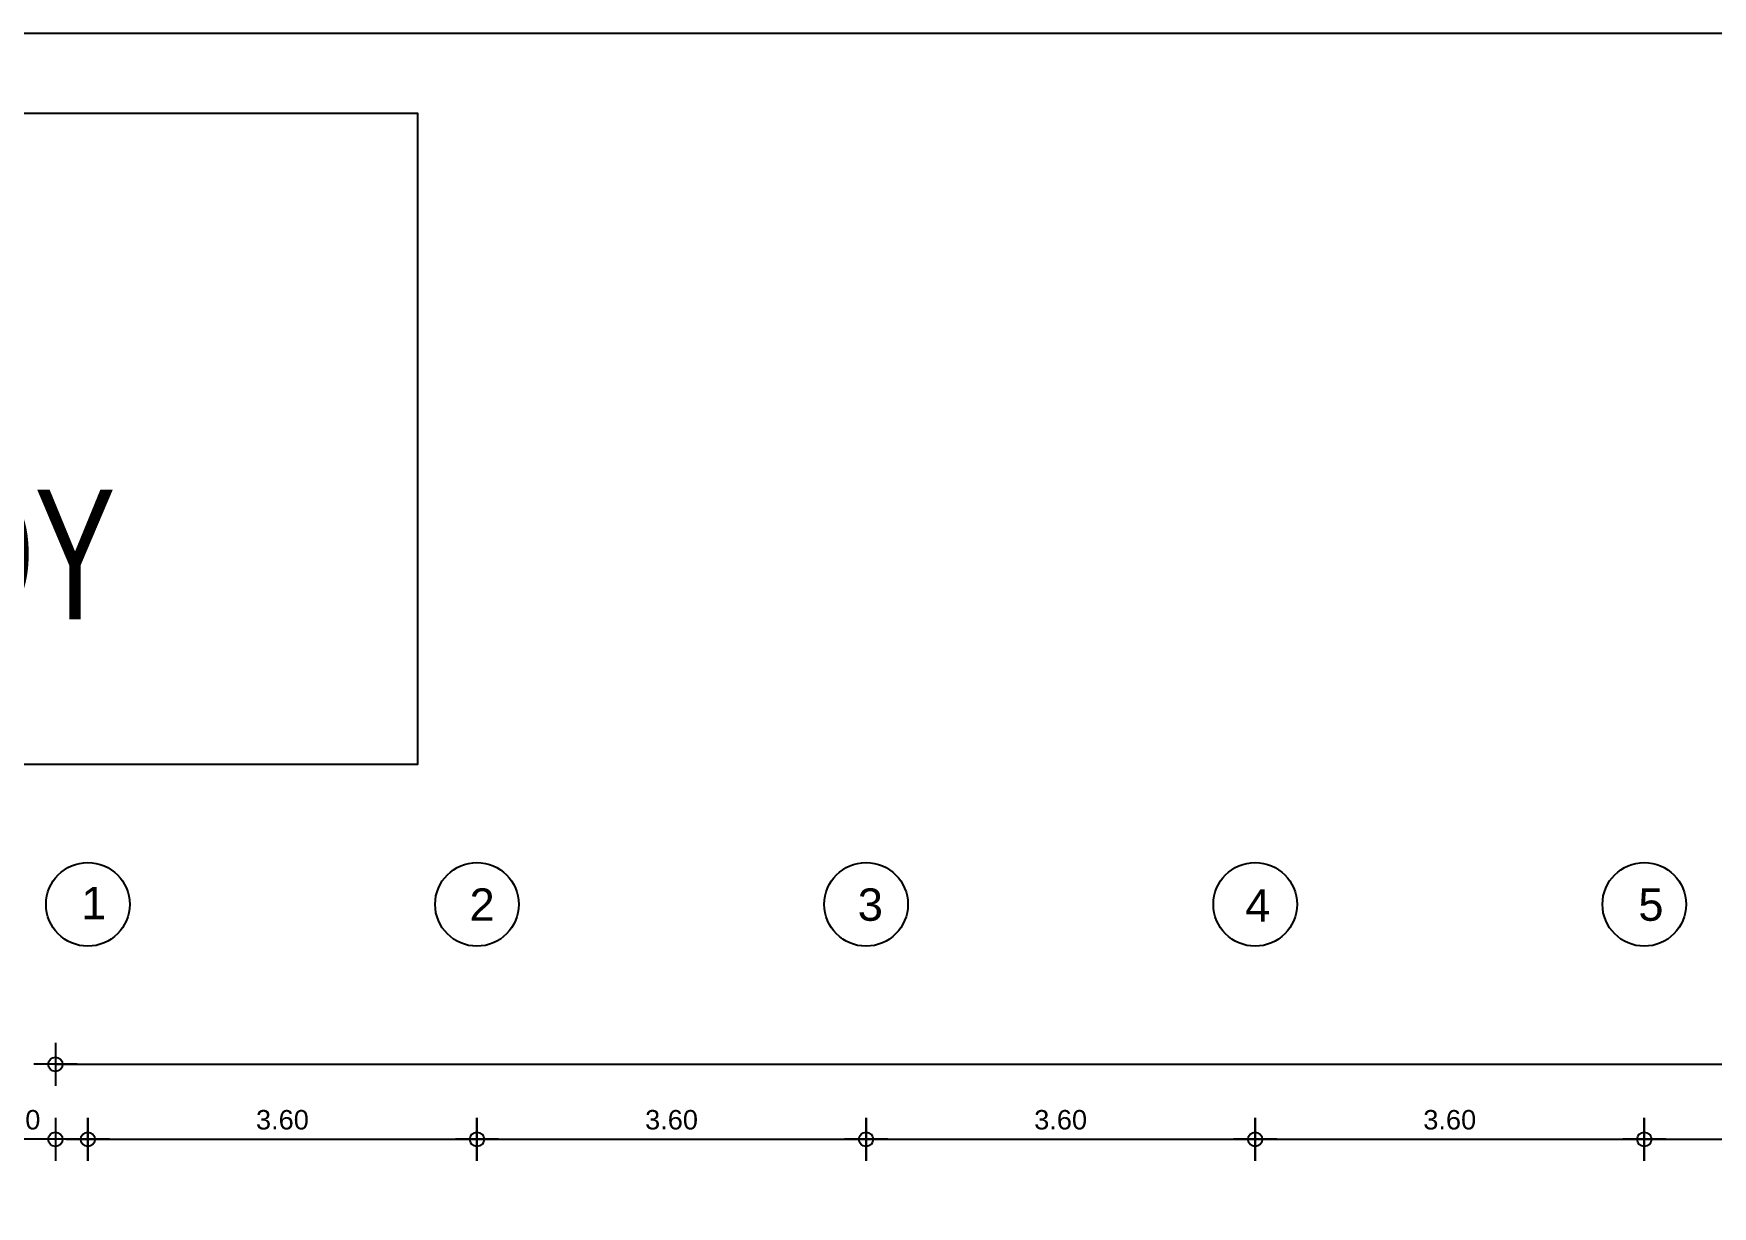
# Model space of a CAD drawing. Header units: metres. Extents: x -11 to 85, y -301 to 135.
# Drawn here: x 14.57 to 30.1, y -25.49 to -14.64 of the extents above; entities that cross this region are included whole.
import ezdxf

# ---------------------------------------------------------------- set-up
doc = ezdxf.new("R2010")
doc.units = ezdxf.units.M
doc.header["$LTSCALE"] = 0.036
doc.header["$PDMODE"] = 2
for name, color, linetype in [('arxitek borofos', 252, 'Continuous'), ('BORDER', 5, 'Continuous'), ('DIMBLK', 252, 'Continuous'), ('LAYER-ON', 4, 'Continuous'), ('NOTES', 3, 'Continuous')]:
    doc.layers.add(name, color=color, linetype=linetype)
doc.styles.add('COMU-N', font='arial.ttf')
doc.styles.add('outu-c', font='ugoutl-s.shx', dxfattribs={"width": 0.7})
doc.styles.get("Standard").update_dxf_attribs({"font": 'arial.ttf'})
doc.dimstyles.new('CADWDOT', dxfattribs={"dimscale": 0.1, "dimtxt": 1.8, "dimasz": 0.08, "dimexe": 2, "dimexo": 0, "dimgap": 0.09, "dimtad": 0, "dimrnd": 0.001, "dimzin": 0, "dimdsep": 46, "dimtxsty": 'Standard', "dimblk1": 'ARTDIM', "dimblk2": 'ARTDIM', "dimsah": 1, "dimcen": 0.09, "dimdle": 0.05, "dimse1": 1, "dimse2": 1, "dimadec": 0, "dimazin": 0, "dimtfac": 1, "dimtmove": 0, "dimatfit": 3, "dimldrblk": 'ARTDIM', "dimfxl": 2, "dimtvp": 0.9999, "dimtolj": 1, "dimtzin": 0, "dimarcsym": 0})

# ---------------------------------------------------------------- blocks, each defined once
blk = doc.blocks.new('art103')
at = {"layer": 'BORDER'}
blk.add_line((20.75, 14.6), (0.25, 14.6), dxfattribs=at)
blk = doc.blocks.new('ARTDIM')
at = {"layer": 'DIMBLK'}
for p, q in [((0, -24.9975), (0, 24.9975)), ((-24.9975, 0), (24.9975, 0))]:
    blk.add_line(p, q, dxfattribs=at)
blk.add_circle((0, 0), 8.25, dxfattribs=at)
blk = doc.blocks.new('*D755')
at = {"layer": 'arxitek borofos', "color": 0, "lineweight": -2}
blk.add_line((15.082, -24.872), (18.666, -24.872), dxfattribs=at)
at = {"layer": 'Defpoints', "color": 0, "transparency": 16777216}
for p in [(15.074, -21.594), (18.674, -21.594), (18.674, -24.872)]:
    blk.add_point(p, dxfattribs=at)
at = {"layer": 'arxitek borofos', "color": 0, "lineweight": -2, "xscale": 0.008, "yscale": 0.008, "zscale": 0.008, "rotation": 180}
blk.add_blockref('ARTDIM', (15.074, -24.872), dxfattribs=at)
at = {"layer": 'arxitek borofos', "color": 0, "lineweight": -2, "xscale": 0.008, "yscale": 0.008, "zscale": 0.008}
blk.add_blockref('ARTDIM', (18.674, -24.872), dxfattribs=at)
at = {"layer": 'arxitek borofos', "color": 0, "insert": (16.874, -24.692), "char_height": 0.18, "attachment_point": 5}
blk.add_mtext('\\A1;3.60', dxfattribs=at)
blk = doc.blocks.new('*D756')
at = {"layer": 'arxitek borofos', "color": 0, "lineweight": -2}
blk.add_line((18.682, -24.872), (22.266, -24.872), dxfattribs=at)
at = {"layer": 'Defpoints', "color": 0, "transparency": 16777216}
for p in [(18.674, -21.594), (22.274, -21.594), (22.274, -24.872)]:
    blk.add_point(p, dxfattribs=at)
at = {"layer": 'arxitek borofos', "color": 0, "lineweight": -2, "xscale": 0.008, "yscale": 0.008, "zscale": 0.008, "rotation": 180}
blk.add_blockref('ARTDIM', (18.674, -24.872), dxfattribs=at)
at = {"layer": 'arxitek borofos', "color": 0, "lineweight": -2, "xscale": 0.008, "yscale": 0.008, "zscale": 0.008}
blk.add_blockref('ARTDIM', (22.274, -24.872), dxfattribs=at)
at = {"layer": 'arxitek borofos', "color": 0, "insert": (20.474, -24.692), "char_height": 0.18, "attachment_point": 5}
blk.add_mtext('\\A1;3.60', dxfattribs=at)
blk = doc.blocks.new('*D757')
at = {"layer": 'arxitek borofos', "color": 0, "lineweight": -2}
blk.add_line((22.282, -24.872), (25.866, -24.872), dxfattribs=at)
at = {"layer": 'Defpoints', "color": 0, "transparency": 16777216}
for p in [(22.274, -21.594), (25.874, -24.872), (25.874, -24.872)]:
    blk.add_point(p, dxfattribs=at)
at = {"layer": 'arxitek borofos', "color": 0, "lineweight": -2, "xscale": 0.008, "yscale": 0.008, "zscale": 0.008, "rotation": 180}
blk.add_blockref('ARTDIM', (22.274, -24.872), dxfattribs=at)
at = {"layer": 'arxitek borofos', "color": 0, "lineweight": -2, "xscale": 0.008, "yscale": 0.008, "zscale": 0.008}
blk.add_blockref('ARTDIM', (25.874, -24.872), dxfattribs=at)
at = {"layer": 'arxitek borofos', "color": 0, "insert": (24.074, -24.692), "char_height": 0.18, "attachment_point": 5}
blk.add_mtext('\\A1;3.60', dxfattribs=at)
blk = doc.blocks.new('*D758')
at = {"layer": 'arxitek borofos', "color": 0, "lineweight": -2}
blk.add_line((25.882, -24.872), (29.466, -24.872), dxfattribs=at)
at = {"layer": 'Defpoints', "color": 0, "transparency": 16777216}
for p in [(29.474, -21.594), (25.874, -24.872), (29.474, -24.872)]:
    blk.add_point(p, dxfattribs=at)
at = {"layer": 'arxitek borofos', "color": 0, "lineweight": -2, "xscale": 0.008, "yscale": 0.008, "zscale": 0.008, "rotation": 180}
blk.add_blockref('ARTDIM', (25.874, -24.872), dxfattribs=at)
at = {"layer": 'arxitek borofos', "color": 0, "lineweight": -2, "xscale": 0.008, "yscale": 0.008, "zscale": 0.008}
blk.add_blockref('ARTDIM', (29.474, -24.872), dxfattribs=at)
at = {"layer": 'arxitek borofos', "color": 0, "insert": (27.674, -24.692), "char_height": 0.18, "attachment_point": 5}
blk.add_mtext('\\A1;3.60', dxfattribs=at)
blk = doc.blocks.new('*D759')
at = {"layer": 'arxitek borofos', "color": 0, "lineweight": -2}
blk.add_line((29.482, -24.872), (33.066, -24.872), dxfattribs=at)
at = {"layer": 'Defpoints', "color": 0, "transparency": 16777216}
for p in [(29.474, -21.594), (33.074, -21.594), (33.074, -24.872)]:
    blk.add_point(p, dxfattribs=at)
at = {"layer": 'arxitek borofos', "color": 0, "lineweight": -2, "xscale": 0.008, "yscale": 0.008, "zscale": 0.008, "rotation": 180}
blk.add_blockref('ARTDIM', (29.474, -24.872), dxfattribs=at)
at = {"layer": 'arxitek borofos', "color": 0, "lineweight": -2, "xscale": 0.008, "yscale": 0.008, "zscale": 0.008}
blk.add_blockref('ARTDIM', (33.074, -24.872), dxfattribs=at)
at = {"layer": 'arxitek borofos', "color": 0, "insert": (31.274, -24.692), "char_height": 0.18, "attachment_point": 5}
blk.add_mtext('\\A1;3.60', dxfattribs=at)
blk = doc.blocks.new('*D765')
at = {"layer": 'arxitek borofos', "color": 0, "lineweight": -2}
for p, q in [((14.774, -24.872), (14.106, -24.872)), ((15.066, -24.872), (14.782, -24.872))]:
    blk.add_line(p, q, dxfattribs=at)
at = {"layer": 'Defpoints', "color": 0, "transparency": 16777216}
for p in [(14.774, -24.872), (15.074, -24.872), (14.774, -27.002)]:
    blk.add_point(p, dxfattribs=at)
at = {"layer": 'arxitek borofos', "color": 0, "lineweight": -2, "xscale": 0.008, "yscale": 0.008, "zscale": 0.008, "rotation": 180}
blk.add_blockref('ARTDIM', (14.774, -24.872), dxfattribs=at)
at = {"layer": 'arxitek borofos', "color": 0, "lineweight": -2, "xscale": 0.008, "yscale": 0.008, "zscale": 0.008}
blk.add_blockref('ARTDIM', (15.074, -24.872), dxfattribs=at)
at = {"layer": 'arxitek borofos', "color": 0, "insert": (14.39, -24.692), "char_height": 0.18, "attachment_point": 5}
blk.add_mtext('\\A1;0.30', dxfattribs=at)
blk = doc.blocks.new('*D766')
at = {"layer": 'arxitek borofos', "color": 0, "lineweight": -2}
blk.add_line((14.782, -24.178), (47.766, -24.178), dxfattribs=at)
at = {"layer": 'Defpoints', "color": 0, "transparency": 16777216}
for p in [(47.774, -24.178), (14.774, -25.36), (47.774, -25.36)]:
    blk.add_point(p, dxfattribs=at)
at = {"layer": 'arxitek borofos', "color": 0, "lineweight": -2, "xscale": 0.008, "yscale": 0.008, "zscale": 0.008, "rotation": 180}
blk.add_blockref('ARTDIM', (14.774, -24.178), dxfattribs=at)
at = {"layer": 'arxitek borofos', "color": 0, "lineweight": -2, "xscale": 0.008, "yscale": 0.008, "zscale": 0.008}
blk.add_blockref('ARTDIM', (47.774, -24.178), dxfattribs=at)
at = {"layer": 'arxitek borofos', "color": 0, "insert": (31.274, -23.998), "char_height": 0.18, "attachment_point": 5}
blk.add_mtext('\\A1;33.00', dxfattribs=at)

msp = doc.modelspace()

# ---------------------------------------------------------------- linework, layer by layer
at = {"layer": 'arxitek borofos'}
for centre in [(15.074, -22.698), (18.674, -22.698), (22.274, -22.698), (25.874, -22.698), (29.474, -22.698)]:
    msp.add_circle(centre, 0.387, dxfattribs=at)
at = {"layer": 'NOTES', "color": 2}
msp.add_lwpolyline([(1.887, -15.376), (18.123, -15.376), (18.123, -21.403), (1.887, -21.403)], close=True, dxfattribs=at)

# ---------------------------------------------------------------- block references
at = {"layer": 'LAYER-ON', "xscale": 4, "yscale": 4, "zscale": 4}
msp.add_blockref('art103', (0, -73.04), dxfattribs=at)

# ---------------------------------------------------------------- texts
at = {"layer": 'arxitek borofos', "style": 'COMU-N'}
for s, p in [('1', (15.012, -22.836)), ('2', (18.605, -22.85)), ('3', (22.197, -22.85)), ('4', (25.781, -22.858)), ('5', (29.419, -22.85))]:
    msp.add_text(s, height=0.3, dxfattribs=at).set_placement(p)
at = {"layer": 'NOTES', "color": 2, "style": 'outu-c', "width": 0.7}
msp.add_text("ΚΑΤΟΨΗ B' ΟΡΟΦΟΥ", height=1.2, dxfattribs=at).set_placement((3.918, -20.06))

# ---------------------------------------------------------------- dimensions: what is measured, and where the dimension line sits
at = {"layer": 'arxitek borofos'}
for base, p1, p2, picture, middle in [((18.674, -24.872), (15.074, -21.594), (18.674, -21.594), '*D755', (16.874, -24.692)), ((22.274, -24.872), (18.674, -21.594), (22.274, -21.594), '*D756', (20.474, -24.692)), ((25.874, -24.872), (22.274, -21.594), (25.874, -24.872), '*D757', (24.074, -24.692)), ((29.474, -24.872), (25.874, -24.872), (29.474, -21.594), '*D758', (27.674, -24.692)), ((33.074, -24.872), (29.474, -21.594), (33.074, -21.594), '*D759', (31.274, -24.692)), ((47.774, -24.178), (14.774, -25.36), (47.774, -25.36), '*D766', (31.274, -23.998))]:
    dim = msp.add_linear_dim(base=base, p1=p1, p2=p2, dimstyle='CADWDOT', dxfattribs=at)
    dim.commit()
    dim.dimension.update_dxf_attribs({"geometry": picture, "text_midpoint": middle})
dim = msp.add_linear_dim(base=(14.774, -24.872), p1=(15.074, -24.872), p2=(14.774, -27.002), dimstyle='CADWDOT', dxfattribs=at)
dim.commit()
dim.dimension.update_dxf_attribs({"geometry": '*D765', "text_midpoint": (14.39, -24.872), "dimtype": 160})

doc.saveas('drawing.dxf')
